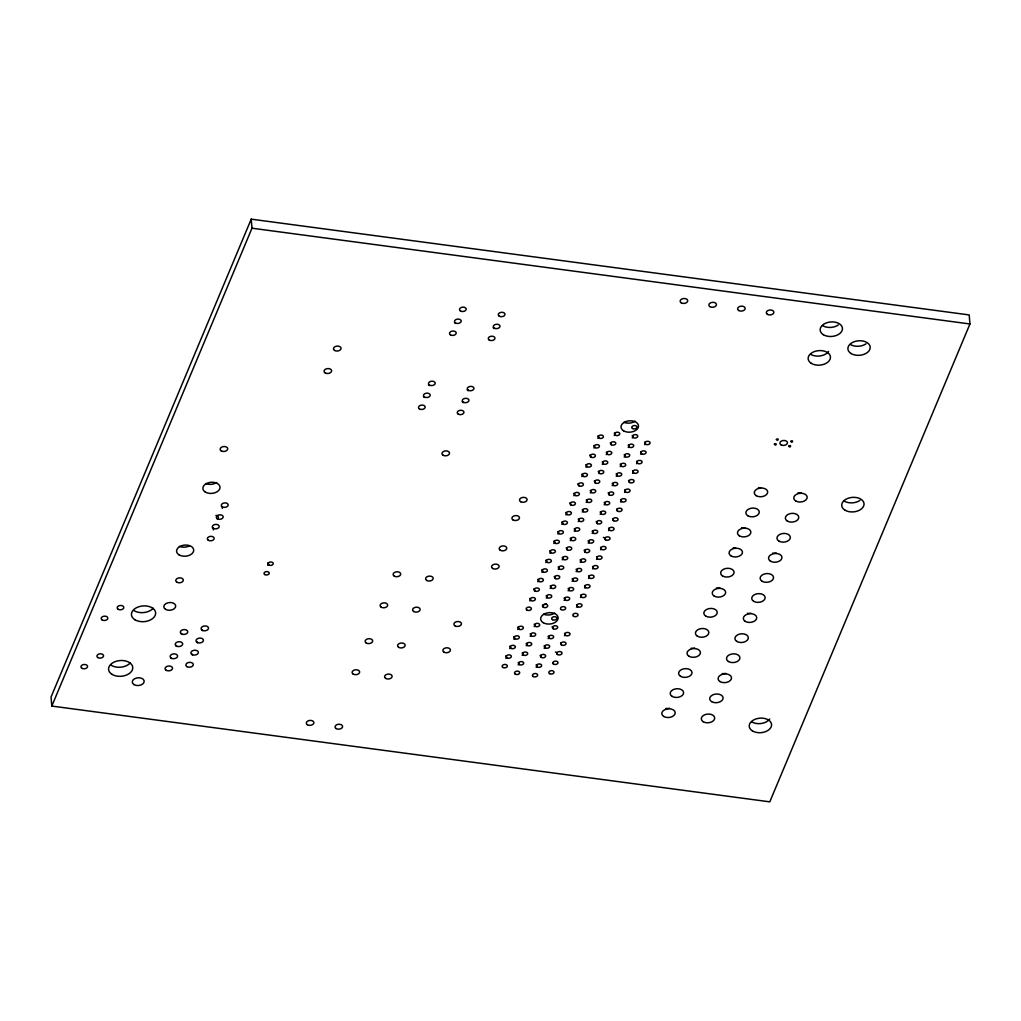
<?xml version="1.0" encoding="UTF-8"?>
<svg xmlns="http://www.w3.org/2000/svg" width="1021" height="1021" viewBox="0 0 1021 1021"><rect width="100%" height="100%" fill="white"/><g stroke="black" fill="none" stroke-linecap="round" stroke-linejoin="round"><path stroke-width="1.5" d="M251.217 219.158L51.05 697.024L51.816 706.073L769.783 801.842L969.95 323.976L969.184 314.927L251.217 219.158L251.983 228.206L51.816 706.073M251.983 228.206L969.95 323.976M859.95 500.418A11.205 7.275 -4.8 0 1 844.137 501.069M769.732 719.014A11.205 7.275 -4.8 0 1 751.66 721.847M554.76 613.085A8.781 5.705 -4.8 0 1 543.529 614.183M542.508 605.517A8.781 5.705 -4.8 0 1 546.452 603.87M635.139 421.214A8.781 5.705 -4.8 0 1 623.895 422.324M130.318 662.871A12.137 7.887 -4.8 0 1 111.238 665.296M153.201 608.248A12.137 7.887 -4.8 0 1 134.121 610.686M267.744 562.928A2.616 1.697 -4.8 0 1 267.706 565.34M725.714 673.388A6.726 4.365 -4.8 0 1 722.243 673.528M750.933 613.174A6.726 4.365 -4.8 0 1 747.461 613.315M776.164 552.961A6.726 4.365 -4.8 0 1 772.693 553.101M801.383 492.747A6.726 4.365 -4.8 0 1 797.912 492.901M669.419 708.255A6.726 4.365 -4.8 0 1 665.947 708.408M694.637 648.041A6.726 4.365 -4.8 0 1 691.166 648.195M719.856 587.841A6.726 4.365 -4.8 0 1 716.385 587.981M735.528 547.869A6.726 4.365 -4.8 0 1 733.206 547.843M745.075 527.627A6.726 4.365 -4.8 0 1 741.603 527.768M760.747 487.668A6.726 4.365 -4.8 0 1 758.424 487.63M838.369 324.972A11.193 7.275 -4.8 0 1 822.569 325.635M866.102 343.809A11.193 7.275 -4.8 0 1 850.302 344.473M828.618 351.466A11.193 7.275 -4.8 0 1 810.559 354.3M221.442 506.327A3.433 2.233 -4.8 0 1 222.297 508.445M215.916 515.363A3.433 2.233 -4.8 0 1 217.396 519.051M216.682 482.499A8.589 5.577 -4.8 0 1 205.693 483.584M189.242 545.954A8.589 5.577 -4.8 0 1 179.39 546.375M212.432 527.831A3.433 2.233 -4.8 0 1 213.287 529.95M493.258 327.677A3.357 2.182 -4.8 0 1 494.113 328.622M454.498 322.508A3.357 2.182 -4.8 0 1 455.34 323.453M462.232 401.751A3.357 2.182 -4.8 0 1 463.087 402.695M467.235 389.805A3.357 2.182 -4.8 0 1 468.09 390.749M423.473 396.582A3.357 2.182 -4.8 0 1 424.315 397.526M428.475 384.636A3.357 2.182 -4.8 0 1 429.318 385.581M536.153 664.888A2.616 1.697 -4.8 0 1 536.114 667.3M553.178 662.757A2.616 1.697 -4.8 0 1 553.165 663.637M540.16 655.329A2.616 1.697 -4.8 0 1 540.811 656.95M555.36 652.074A2.616 1.697 -4.8 0 1 557.172 654.078M544.155 645.77A2.616 1.697 -4.8 0 1 544.129 648.182M560.516 642.911A2.616 1.697 -4.8 0 1 561.167 644.532M548.162 636.211A2.616 1.697 -4.8 0 1 548.124 638.623M564.524 633.352A2.616 1.697 -4.8 0 1 564.485 635.764M552.17 626.664A2.616 1.697 -4.8 0 1 552.82 628.272M576.533 604.674A2.616 1.697 -4.8 0 1 576.495 607.087M564.179 597.987A2.616 1.697 -4.8 0 1 564.141 600.399M580.541 595.128A2.616 1.697 -4.8 0 1 580.502 597.527M568.187 588.428A2.616 1.697 -4.8 0 1 568.148 590.84M584.548 585.569A2.616 1.697 -4.8 0 1 584.51 587.968M572.181 578.869A2.616 1.697 -4.8 0 1 572.143 581.281M588.543 576.01A2.616 1.697 -4.8 0 1 588.504 578.409M576.189 569.31A2.616 1.697 -4.8 0 1 576.15 571.722M592.55 566.451A2.616 1.697 -4.8 0 1 592.512 568.863M580.196 559.75A2.616 1.697 -4.8 0 1 580.158 562.163M596.558 556.892A2.616 1.697 -4.8 0 1 596.519 559.304M584.191 550.204A2.616 1.697 -4.8 0 1 584.842 551.812M600.552 547.333A2.616 1.697 -4.8 0 1 600.514 549.745M588.198 540.645A2.616 1.697 -4.8 0 1 588.16 543.044M603.398 537.391A2.616 1.697 -4.8 0 1 605.211 539.394M592.206 531.086A2.616 1.697 -4.8 0 1 592.167 533.498M608.567 528.227A2.616 1.697 -4.8 0 1 608.529 530.626M596.2 521.527A2.616 1.697 -4.8 0 1 596.851 523.148M612.562 518.668A2.616 1.697 -4.8 0 1 613.213 520.276M600.208 511.968A2.616 1.697 -4.8 0 1 600.169 514.38M616.569 509.109A2.616 1.697 -4.8 0 1 617.22 510.717M604.215 502.409A2.616 1.697 -4.8 0 1 604.177 504.821M620.577 499.55A2.616 1.697 -4.8 0 1 620.538 501.962M608.21 492.849A2.616 1.697 -4.8 0 1 608.861 494.47M624.571 489.991A2.616 1.697 -4.8 0 1 624.533 492.403M612.217 483.303A2.616 1.697 -4.8 0 1 612.179 485.702M628.579 480.432A2.616 1.697 -4.8 0 1 629.23 482.052M616.225 473.744A2.616 1.697 -4.8 0 1 616.186 476.143M632.586 470.872A2.616 1.697 -4.8 0 1 632.548 473.285M620.219 464.185A2.616 1.697 -4.8 0 1 620.194 466.584M636.581 461.313A2.616 1.697 -4.8 0 1 636.555 463.725M624.227 454.626A2.616 1.697 -4.8 0 1 624.188 457.038M640.588 451.767A2.616 1.697 -4.8 0 1 640.55 454.166M628.234 445.067A2.616 1.697 -4.8 0 1 628.196 447.479M644.596 442.208A2.616 1.697 -4.8 0 1 644.557 444.607M632.241 435.508A2.616 1.697 -4.8 0 1 632.203 437.92M518.209 662.489A2.616 1.697 -4.8 0 1 518.17 664.901M505.842 655.801A2.616 1.697 -4.8 0 1 505.803 658.213M522.203 652.942A2.616 1.697 -4.8 0 1 522.165 655.342M509.849 646.242A2.616 1.697 -4.8 0 1 509.811 648.654M526.211 643.383A2.616 1.697 -4.8 0 1 526.172 645.783M513.857 636.683A2.616 1.697 -4.8 0 1 513.818 639.095M530.218 633.824A2.616 1.697 -4.8 0 1 530.18 636.223M517.851 627.124A2.616 1.697 -4.8 0 1 517.826 629.536M534.213 624.265A2.616 1.697 -4.8 0 1 534.187 626.677M529.873 598.459A2.616 1.697 -4.8 0 1 529.835 600.859M546.222 595.588A2.616 1.697 -4.8 0 1 546.197 598M533.868 588.9A2.616 1.697 -4.8 0 1 534.519 590.508M550.23 586.028A2.616 1.697 -4.8 0 1 550.191 588.441M537.876 579.341A2.616 1.697 -4.8 0 1 537.837 581.753M554.237 576.482A2.616 1.697 -4.8 0 1 554.888 578.09M541.883 569.782A2.616 1.697 -4.8 0 1 541.845 572.194M558.245 566.923A2.616 1.697 -4.8 0 1 558.206 569.322M545.878 560.223A2.616 1.697 -4.8 0 1 545.839 562.635M562.239 557.364A2.616 1.697 -4.8 0 1 562.201 559.776M549.885 550.664A2.616 1.697 -4.8 0 1 549.847 553.076M566.247 547.805A2.616 1.697 -4.8 0 1 566.897 549.426M553.893 541.104A2.616 1.697 -4.8 0 1 553.854 543.517M570.254 538.246A2.616 1.697 -4.8 0 1 570.216 540.658M557.887 531.558A2.616 1.697 -4.8 0 1 557.849 533.957M574.249 528.687A2.616 1.697 -4.8 0 1 574.21 531.099M561.895 521.999A2.616 1.697 -4.8 0 1 561.856 524.398M578.256 519.127A2.616 1.697 -4.8 0 1 578.218 521.54M565.902 512.44A2.616 1.697 -4.8 0 1 565.864 514.852M582.264 509.581A2.616 1.697 -4.8 0 1 582.225 511.98M569.897 502.881A2.616 1.697 -4.8 0 1 570.548 504.502M586.258 500.022A2.616 1.697 -4.8 0 1 586.22 502.421M573.904 493.322A2.616 1.697 -4.8 0 1 573.866 495.734M590.266 490.463A2.616 1.697 -4.8 0 1 590.227 492.862M577.912 483.763A2.616 1.697 -4.8 0 1 578.562 485.383M594.273 480.904A2.616 1.697 -4.8 0 1 594.924 482.525M581.906 474.203A2.616 1.697 -4.8 0 1 581.868 476.616M598.268 471.345A2.616 1.697 -4.8 0 1 598.919 472.965M585.914 464.657A2.616 1.697 -4.8 0 1 585.875 467.056M602.275 461.786A2.616 1.697 -4.8 0 1 602.237 464.198M589.921 455.098A2.616 1.697 -4.8 0 1 590.572 456.706M606.283 452.226A2.616 1.697 -4.8 0 1 606.244 454.639M593.916 445.539A2.616 1.697 -4.8 0 1 593.89 447.938M610.277 442.667A2.616 1.697 -4.8 0 1 610.928 444.288M597.923 435.98A2.616 1.697 -4.8 0 1 597.885 438.392M614.285 433.121A2.616 1.697 -4.8 0 1 614.246 435.52M170.686 657.537A3.739 2.425 -4.8 0 1 171.63 658.583M191.463 653.899A3.739 2.425 -4.8 0 1 192.42 654.946M175.778 645.4A3.739 2.425 -4.8 0 1 176.722 646.446M196.555 641.762A3.739 2.425 -4.8 0 1 197.5 642.809M180.857 633.262A3.739 2.425 -4.8 0 1 181.802 634.309M201.635 629.625A3.739 2.425 -4.8 0 1 202.579 630.672M774.39 444.224C776.011 447.07 777.555 441.953 774.39 444.224M776.394 439.438C778.015 442.284 779.559 437.179 776.394 439.438M788.761 446.139C790.369 448.985 791.926 443.88 788.761 446.139M790.752 441.353C792.373 444.199 793.917 439.094 790.752 441.353M552.45 619.658A2.616 1.697 -4.8 0 0 556.815 618.713A2.616 1.697 -4.8 0 0 553.663 616.761A2.616 1.697 -4.8 0 0 552.45 619.658M632.51 428.514A2.616 1.697 -4.8 0 0 636.887 427.569A2.616 1.697 -4.8 0 0 633.722 425.617A2.616 1.697 -4.8 0 0 632.51 428.514M844.903 510.13A11.205 7.275 -4.8 0 0 863.651 506.071A11.205 7.275 -4.8 0 0 850.097 497.712A11.205 7.275 -4.8 0 0 844.903 510.13M752.413 730.908A11.205 7.275 -4.8 0 0 771.174 726.85A11.205 7.275 -4.8 0 0 757.62 718.49A11.205 7.275 -4.8 0 0 752.413 730.908M543.146 622.657A8.781 5.705 -4.8 0 0 557.836 619.479A8.781 5.705 -4.8 0 0 547.218 612.932A8.781 5.705 -4.8 0 0 543.146 622.657M623.512 430.785A8.781 5.705 -4.8 0 0 638.202 427.62A8.781 5.705 -4.8 0 0 627.583 421.06A8.781 5.705 -4.8 0 0 623.512 430.785M112.004 674.358A12.137 7.887 -4.8 0 0 132.322 669.967A12.137 7.887 -4.8 0 0 117.632 660.906A12.137 7.887 -4.8 0 0 112.004 674.358M134.887 619.734A12.137 7.887 -4.8 0 0 155.205 615.344A12.137 7.887 -4.8 0 0 140.515 606.283A12.137 7.887 -4.8 0 0 134.887 619.734M268.778 564.996A2.616 1.697 -4.8 0 0 273.156 564.051A2.616 1.697 -4.8 0 0 269.991 562.099A2.616 1.697 -4.8 0 0 268.778 564.996M264.771 574.555A2.616 1.697 -4.8 0 0 269.148 573.611A2.616 1.697 -4.8 0 0 265.983 571.658A2.616 1.697 -4.8 0 0 264.771 574.555M176.837 582.174A3.79 2.463 -4.8 0 0 183.18 580.809A3.79 2.463 -4.8 0 0 178.598 577.975A3.79 2.463 -4.8 0 0 176.837 582.174M221.225 450.861A3.79 2.463 -4.8 0 0 227.581 449.482A3.79 2.463 -4.8 0 0 222.986 446.649A3.79 2.463 -4.8 0 0 221.225 450.861M443.037 455.213A3.79 2.463 -4.8 0 0 449.393 453.847A3.79 2.463 -4.8 0 0 444.799 451.014A3.79 2.463 -4.8 0 0 443.037 455.213M443.944 652.125A3.79 2.463 -4.8 0 0 450.299 650.747A3.79 2.463 -4.8 0 0 445.705 647.914A3.79 2.463 -4.8 0 0 443.944 652.125M454.958 625.835A3.79 2.463 -4.8 0 0 461.313 624.469A3.79 2.463 -4.8 0 0 456.719 621.636A3.79 2.463 -4.8 0 0 454.958 625.835M334.556 350.433A3.79 2.463 -4.8 0 0 340.912 349.054A3.79 2.463 -4.8 0 0 336.317 346.221A3.79 2.463 -4.8 0 0 334.556 350.433M325.15 372.895A3.79 2.463 -4.8 0 0 331.493 371.516A3.79 2.463 -4.8 0 0 326.911 368.683A3.79 2.463 -4.8 0 0 325.15 372.895M767.384 314.315A3.79 2.463 -4.8 0 0 773.739 312.937A3.79 2.463 -4.8 0 0 769.145 310.116A3.79 2.463 -4.8 0 0 767.384 314.315M738.668 310.486A3.79 2.463 -4.8 0 0 745.024 309.108A3.79 2.463 -4.8 0 0 740.429 306.274A3.79 2.463 -4.8 0 0 738.668 310.486M709.952 306.657A3.79 2.463 -4.8 0 0 716.308 305.279A3.79 2.463 -4.8 0 0 711.714 302.446A3.79 2.463 -4.8 0 0 709.952 306.657M681.237 302.829A3.79 2.463 -4.8 0 0 687.58 301.45A3.79 2.463 -4.8 0 0 682.998 298.617A3.79 2.463 -4.8 0 0 681.237 302.829M336.126 728.56A3.79 2.463 -4.8 0 0 342.469 727.194A3.79 2.463 -4.8 0 0 337.887 724.361A3.79 2.463 -4.8 0 0 336.126 728.56M307.398 724.731A3.79 2.463 -4.8 0 0 313.753 723.353A3.79 2.463 -4.8 0 0 309.159 720.52A3.79 2.463 -4.8 0 0 307.398 724.731M492.645 568.455A3.79 2.463 -4.8 0 0 498.988 567.076A3.79 2.463 -4.8 0 0 494.406 564.243A3.79 2.463 -4.8 0 0 492.645 568.455M500.264 550.242A3.79 2.463 -4.8 0 0 506.62 548.877A3.79 2.463 -4.8 0 0 502.026 546.044A3.79 2.463 -4.8 0 0 500.264 550.242M520.608 501.694A3.79 2.463 -4.8 0 0 526.951 500.316A3.79 2.463 -4.8 0 0 522.369 497.482A3.79 2.463 -4.8 0 0 520.608 501.694M512.976 519.893A3.79 2.463 -4.8 0 0 519.332 518.528A3.79 2.463 -4.8 0 0 514.737 515.694A3.79 2.463 -4.8 0 0 512.976 519.893M703.201 721.719A6.726 4.365 -4.8 0 0 714.458 719.282A6.726 4.365 -4.8 0 0 706.328 714.266A6.726 4.365 -4.8 0 0 703.201 721.719M711.611 701.644A6.726 4.365 -4.8 0 0 722.855 699.219A6.726 4.365 -4.8 0 0 714.726 694.203A6.726 4.365 -4.8 0 0 711.611 701.644M720.022 681.581A6.726 4.365 -4.8 0 0 731.266 679.144A6.726 4.365 -4.8 0 0 723.136 674.128A6.726 4.365 -4.8 0 0 720.022 681.581M728.42 661.506A6.726 4.365 -4.8 0 0 739.676 659.081A6.726 4.365 -4.8 0 0 731.547 654.053A6.726 4.365 -4.8 0 0 728.42 661.506M736.83 641.43A6.726 4.365 -4.8 0 0 748.087 639.006A6.726 4.365 -4.8 0 0 739.944 633.99A6.726 4.365 -4.8 0 0 736.83 641.43M745.241 621.368A6.726 4.365 -4.8 0 0 756.484 618.93A6.726 4.365 -4.8 0 0 748.355 613.915A6.726 4.365 -4.8 0 0 745.241 621.368M753.638 601.292A6.726 4.365 -4.8 0 0 764.895 598.868A6.726 4.365 -4.8 0 0 756.765 593.852A6.726 4.365 -4.8 0 0 753.638 601.292M762.049 581.23A6.726 4.365 -4.8 0 0 773.305 578.792A6.726 4.365 -4.8 0 0 765.176 573.776A6.726 4.365 -4.8 0 0 762.049 581.23M770.459 561.154A6.726 4.365 -4.8 0 0 781.716 558.717A6.726 4.365 -4.8 0 0 773.573 553.701A6.726 4.365 -4.8 0 0 770.459 561.154M778.87 541.079A6.726 4.365 -4.8 0 0 790.114 538.654A6.726 4.365 -4.8 0 0 781.984 533.638A6.726 4.365 -4.8 0 0 778.87 541.079M787.268 521.016A6.726 4.365 -4.8 0 0 798.524 518.579A6.726 4.365 -4.8 0 0 790.394 513.563A6.726 4.365 -4.8 0 0 787.268 521.016M795.678 500.941A6.726 4.365 -4.8 0 0 806.935 498.516A6.726 4.365 -4.8 0 0 798.805 493.488A6.726 4.365 -4.8 0 0 795.678 500.941M663.714 716.448A6.726 4.365 -4.8 0 0 674.97 714.024A6.726 4.365 -4.8 0 0 666.828 709.008A6.726 4.365 -4.8 0 0 663.714 716.448M672.124 696.386A6.726 4.365 -4.8 0 0 683.368 693.948A6.726 4.365 -4.8 0 0 675.238 688.933A6.726 4.365 -4.8 0 0 672.124 696.386M680.522 676.31A6.726 4.365 -4.8 0 0 691.779 673.873A6.726 4.365 -4.8 0 0 683.649 668.857A6.726 4.365 -4.8 0 0 680.522 676.31M688.933 656.235A6.726 4.365 -4.8 0 0 700.189 653.81A6.726 4.365 -4.8 0 0 692.059 648.794A6.726 4.365 -4.8 0 0 688.933 656.235M697.343 636.172A6.726 4.365 -4.8 0 0 708.6 633.735A6.726 4.365 -4.8 0 0 700.457 628.719A6.726 4.365 -4.8 0 0 697.343 636.172M705.753 616.097A6.726 4.365 -4.8 0 0 716.997 613.672A6.726 4.365 -4.8 0 0 708.868 608.644A6.726 4.365 -4.8 0 0 705.753 616.097M714.151 596.034A6.726 4.365 -4.8 0 0 725.408 593.597A6.726 4.365 -4.8 0 0 717.278 588.581A6.726 4.365 -4.8 0 0 714.151 596.034M722.562 575.959A6.726 4.365 -4.8 0 0 733.818 573.521A6.726 4.365 -4.8 0 0 725.689 568.506A6.726 4.365 -4.8 0 0 722.562 575.959M730.972 555.883A6.726 4.365 -4.8 0 0 742.229 553.459A6.726 4.365 -4.8 0 0 734.086 548.443A6.726 4.365 -4.8 0 0 730.972 555.883M739.383 535.821A6.726 4.365 -4.8 0 0 750.626 533.383A6.726 4.365 -4.8 0 0 742.497 528.368A6.726 4.365 -4.8 0 0 739.383 535.821M747.78 515.745A6.726 4.365 -4.8 0 0 759.037 513.308A6.726 4.365 -4.8 0 0 750.907 508.292A6.726 4.365 -4.8 0 0 747.78 515.745M756.191 495.67A6.726 4.365 -4.8 0 0 767.447 493.245A6.726 4.365 -4.8 0 0 759.318 488.229A6.726 4.365 -4.8 0 0 756.191 495.67M823.322 334.684A11.193 7.275 -4.8 0 0 842.07 330.638A11.193 7.275 -4.8 0 0 828.529 322.279A11.193 7.275 -4.8 0 0 823.322 334.684M851.067 353.521A11.193 7.275 -4.8 0 0 869.815 349.476A11.193 7.275 -4.8 0 0 856.262 341.116A11.193 7.275 -4.8 0 0 851.067 353.521M811.312 363.361A11.193 7.275 -4.8 0 0 830.06 359.303A11.193 7.275 -4.8 0 0 816.519 350.956A11.193 7.275 -4.8 0 0 811.312 363.361M217.307 518.745A3.433 2.233 -4.8 0 0 223.063 517.507A3.433 2.233 -4.8 0 0 218.902 514.941A3.433 2.233 -4.8 0 0 217.307 518.745M213.3 528.304A3.433 2.233 -4.8 0 0 219.056 527.066A3.433 2.233 -4.8 0 0 214.895 524.5A3.433 2.233 -4.8 0 0 213.3 528.304M222.31 506.799A3.433 2.233 -4.8 0 0 228.066 505.561A3.433 2.233 -4.8 0 0 223.905 502.996A3.433 2.233 -4.8 0 0 222.31 506.799M205.323 492.058A8.589 5.577 -4.8 0 0 219.706 488.957A8.589 5.577 -4.8 0 0 209.318 482.537A8.589 5.577 -4.8 0 0 205.323 492.058M179.02 554.85A8.589 5.577 -4.8 0 0 193.403 551.748A8.589 5.577 -4.8 0 0 183.014 545.329A8.589 5.577 -4.8 0 0 179.02 554.85M208.297 540.249A3.433 2.233 -4.8 0 0 214.053 539.011A3.433 2.233 -4.8 0 0 209.892 536.446A3.433 2.233 -4.8 0 0 208.297 540.249M489.238 340.031A3.357 2.182 -4.8 0 0 494.853 338.819A3.357 2.182 -4.8 0 0 490.795 336.305A3.357 2.182 -4.8 0 0 489.238 340.031M494.241 328.086A3.357 2.182 -4.8 0 0 499.869 326.86A3.357 2.182 -4.8 0 0 495.798 324.359A3.357 2.182 -4.8 0 0 494.241 328.086M499.243 316.14A3.357 2.182 -4.8 0 0 504.872 314.915A3.357 2.182 -4.8 0 0 500.8 312.413A3.357 2.182 -4.8 0 0 499.243 316.14M450.465 334.862A3.357 2.182 -4.8 0 0 456.093 333.637A3.357 2.182 -4.8 0 0 452.022 331.136A3.357 2.182 -4.8 0 0 450.465 334.862M455.468 322.917A3.357 2.182 -4.8 0 0 461.096 321.692A3.357 2.182 -4.8 0 0 457.025 319.19A3.357 2.182 -4.8 0 0 455.468 322.917M460.471 310.958A3.357 2.182 -4.8 0 0 466.099 309.746A3.357 2.182 -4.8 0 0 462.028 307.244A3.357 2.182 -4.8 0 0 460.471 310.958M458.212 414.105A3.357 2.182 -4.8 0 0 463.828 412.88A3.357 2.182 -4.8 0 0 459.769 410.378A3.357 2.182 -4.8 0 0 458.212 414.105M463.215 402.146A3.357 2.182 -4.8 0 0 468.843 400.934A3.357 2.182 -4.8 0 0 464.772 398.432A3.357 2.182 -4.8 0 0 463.215 402.146M468.218 390.201A3.357 2.182 -4.8 0 0 473.846 388.988A3.357 2.182 -4.8 0 0 469.775 386.487A3.357 2.182 -4.8 0 0 468.218 390.201M419.44 408.923A3.357 2.182 -4.8 0 0 425.068 407.711A3.357 2.182 -4.8 0 0 420.997 405.197A3.357 2.182 -4.8 0 0 419.44 408.923M424.442 396.978A3.357 2.182 -4.8 0 0 430.071 395.765A3.357 2.182 -4.8 0 0 425.999 393.251A3.357 2.182 -4.8 0 0 424.442 396.978M429.445 385.032A3.357 2.182 -4.8 0 0 435.074 383.819A3.357 2.182 -4.8 0 0 431.002 381.305A3.357 2.182 -4.8 0 0 429.445 385.032M385.644 678.403A3.79 2.463 -4.8 0 0 391.987 677.038A3.79 2.463 -4.8 0 0 387.406 674.205A3.79 2.463 -4.8 0 0 385.644 678.403M398.649 647.34A3.79 2.463 -4.8 0 0 405.005 645.961A3.79 2.463 -4.8 0 0 400.411 643.128A3.79 2.463 -4.8 0 0 398.649 647.34M353.177 674.077A3.79 2.463 -4.8 0 0 359.52 672.699A3.79 2.463 -4.8 0 0 354.938 669.878A3.79 2.463 -4.8 0 0 353.177 674.077M366.194 643A3.79 2.463 -4.8 0 0 372.537 641.635A3.79 2.463 -4.8 0 0 367.956 638.801A3.79 2.463 -4.8 0 0 366.194 643M413.658 611.502A3.79 2.463 -4.8 0 0 420.014 610.137A3.79 2.463 -4.8 0 0 415.419 607.304A3.79 2.463 -4.8 0 0 413.658 611.502M426.676 580.439A3.79 2.463 -4.8 0 0 433.032 579.06A3.79 2.463 -4.8 0 0 428.437 576.227A3.79 2.463 -4.8 0 0 426.676 580.439M381.203 607.176A3.79 2.463 -4.8 0 0 387.546 605.798A3.79 2.463 -4.8 0 0 382.964 602.964A3.79 2.463 -4.8 0 0 381.203 607.176M394.208 576.099A3.79 2.463 -4.8 0 0 400.564 574.734A3.79 2.463 -4.8 0 0 395.969 571.9A3.79 2.463 -4.8 0 0 394.208 576.099M533.192 676.502A2.616 1.697 -4.8 0 0 537.569 675.557A2.616 1.697 -4.8 0 0 534.404 673.605A2.616 1.697 -4.8 0 0 533.192 676.502M549.553 673.643A2.616 1.697 -4.8 0 0 553.931 672.699A2.616 1.697 -4.8 0 0 550.766 670.746A2.616 1.697 -4.8 0 0 549.553 673.643M537.186 666.943A2.616 1.697 -4.8 0 0 541.564 665.998A2.616 1.697 -4.8 0 0 538.399 664.046A2.616 1.697 -4.8 0 0 537.186 666.943M553.548 664.084A2.616 1.697 -4.8 0 0 557.925 663.14A2.616 1.697 -4.8 0 0 554.76 661.187A2.616 1.697 -4.8 0 0 553.548 664.084M541.194 657.384A2.616 1.697 -4.8 0 0 545.571 656.439A2.616 1.697 -4.8 0 0 542.406 654.487A2.616 1.697 -4.8 0 0 541.194 657.384M557.555 654.525A2.616 1.697 -4.8 0 0 561.933 653.58A2.616 1.697 -4.8 0 0 558.768 651.628A2.616 1.697 -4.8 0 0 557.555 654.525M545.201 647.837A2.616 1.697 -4.8 0 0 549.579 646.893A2.616 1.697 -4.8 0 0 546.414 644.94A2.616 1.697 -4.8 0 0 545.201 647.837M561.563 644.966A2.616 1.697 -4.8 0 0 565.94 644.021A2.616 1.697 -4.8 0 0 562.775 642.069A2.616 1.697 -4.8 0 0 561.563 644.966M549.196 638.278A2.616 1.697 -4.8 0 0 553.573 637.334A2.616 1.697 -4.8 0 0 550.421 635.381A2.616 1.697 -4.8 0 0 549.196 638.278M565.557 635.407A2.616 1.697 -4.8 0 0 569.935 634.462A2.616 1.697 -4.8 0 0 566.77 632.51A2.616 1.697 -4.8 0 0 565.557 635.407M553.203 628.719A2.616 1.697 -4.8 0 0 557.581 627.775A2.616 1.697 -4.8 0 0 554.416 625.822A2.616 1.697 -4.8 0 0 553.203 628.719M573.572 616.301A2.616 1.697 -4.8 0 0 577.95 615.357A2.616 1.697 -4.8 0 0 574.785 613.404A2.616 1.697 -4.8 0 0 573.572 616.301M561.205 609.601A2.616 1.697 -4.8 0 0 565.583 608.656A2.616 1.697 -4.8 0 0 562.431 606.704A2.616 1.697 -4.8 0 0 561.205 609.601M577.567 606.742A2.616 1.697 -4.8 0 0 581.944 605.798A2.616 1.697 -4.8 0 0 578.792 603.845A2.616 1.697 -4.8 0 0 577.567 606.742M565.213 600.042A2.616 1.697 -4.8 0 0 569.59 599.097A2.616 1.697 -4.8 0 0 566.425 597.145A2.616 1.697 -4.8 0 0 565.213 600.042M581.574 597.183A2.616 1.697 -4.8 0 0 585.952 596.238A2.616 1.697 -4.8 0 0 582.787 594.286A2.616 1.697 -4.8 0 0 581.574 597.183M569.22 590.483A2.616 1.697 -4.8 0 0 573.598 589.538A2.616 1.697 -4.8 0 0 570.433 587.586A2.616 1.697 -4.8 0 0 569.22 590.483M585.582 587.624A2.616 1.697 -4.8 0 0 589.959 586.679A2.616 1.697 -4.8 0 0 586.794 584.727A2.616 1.697 -4.8 0 0 585.582 587.624M573.228 580.936A2.616 1.697 -4.8 0 0 577.592 579.979A2.616 1.697 -4.8 0 0 574.44 578.039A2.616 1.697 -4.8 0 0 573.228 580.936M589.589 578.065A2.616 1.697 -4.8 0 0 593.954 577.12A2.616 1.697 -4.8 0 0 590.802 575.168A2.616 1.697 -4.8 0 0 589.589 578.065M577.222 571.377A2.616 1.697 -4.8 0 0 581.6 570.433A2.616 1.697 -4.8 0 0 578.435 568.48A2.616 1.697 -4.8 0 0 577.222 571.377M593.584 568.506A2.616 1.697 -4.8 0 0 597.961 567.561A2.616 1.697 -4.8 0 0 594.796 565.608A2.616 1.697 -4.8 0 0 593.584 568.506M581.23 561.818A2.616 1.697 -4.8 0 0 585.607 560.874A2.616 1.697 -4.8 0 0 582.442 558.921A2.616 1.697 -4.8 0 0 581.23 561.818M597.591 558.946A2.616 1.697 -4.8 0 0 601.969 558.002A2.616 1.697 -4.8 0 0 598.804 556.049A2.616 1.697 -4.8 0 0 597.591 558.946M585.237 552.259A2.616 1.697 -4.8 0 0 589.602 551.314A2.616 1.697 -4.8 0 0 586.45 549.362A2.616 1.697 -4.8 0 0 585.237 552.259M601.599 549.4A2.616 1.697 -4.8 0 0 605.964 548.456A2.616 1.697 -4.8 0 0 602.811 546.503A2.616 1.697 -4.8 0 0 601.599 549.4M589.232 542.7A2.616 1.697 -4.8 0 0 593.609 541.755A2.616 1.697 -4.8 0 0 590.444 539.803A2.616 1.697 -4.8 0 0 589.232 542.7M605.593 539.841A2.616 1.697 -4.8 0 0 609.971 538.897A2.616 1.697 -4.8 0 0 606.806 536.944A2.616 1.697 -4.8 0 0 605.593 539.841M593.239 533.141A2.616 1.697 -4.8 0 0 597.617 532.196A2.616 1.697 -4.8 0 0 594.452 530.244A2.616 1.697 -4.8 0 0 593.239 533.141M609.601 530.282A2.616 1.697 -4.8 0 0 613.978 529.337A2.616 1.697 -4.8 0 0 610.813 527.385A2.616 1.697 -4.8 0 0 609.601 530.282M597.247 523.582A2.616 1.697 -4.8 0 0 601.624 522.637A2.616 1.697 -4.8 0 0 598.459 520.684A2.616 1.697 -4.8 0 0 597.247 523.582M613.608 520.723A2.616 1.697 -4.8 0 0 617.973 519.778A2.616 1.697 -4.8 0 0 614.821 517.826A2.616 1.697 -4.8 0 0 613.608 520.723M601.241 514.022A2.616 1.697 -4.8 0 0 605.619 513.078A2.616 1.697 -4.8 0 0 602.454 511.138A2.616 1.697 -4.8 0 0 601.241 514.022M617.603 511.164A2.616 1.697 -4.8 0 0 621.98 510.219A2.616 1.697 -4.8 0 0 618.815 508.267A2.616 1.697 -4.8 0 0 617.603 511.164M605.249 504.476A2.616 1.697 -4.8 0 0 609.626 503.532A2.616 1.697 -4.8 0 0 606.461 501.579A2.616 1.697 -4.8 0 0 605.249 504.476M621.61 501.605A2.616 1.697 -4.8 0 0 625.988 500.66A2.616 1.697 -4.8 0 0 622.823 498.707A2.616 1.697 -4.8 0 0 621.61 501.605M609.256 494.917A2.616 1.697 -4.8 0 0 613.634 493.973A2.616 1.697 -4.8 0 0 610.469 492.02A2.616 1.697 -4.8 0 0 609.256 494.917M625.618 492.045A2.616 1.697 -4.8 0 0 629.995 491.101A2.616 1.697 -4.8 0 0 626.83 489.148A2.616 1.697 -4.8 0 0 625.618 492.045M613.251 485.358A2.616 1.697 -4.8 0 0 617.628 484.413A2.616 1.697 -4.8 0 0 614.463 482.461A2.616 1.697 -4.8 0 0 613.251 485.358M629.612 482.499A2.616 1.697 -4.8 0 0 633.99 481.542A2.616 1.697 -4.8 0 0 630.825 479.602A2.616 1.697 -4.8 0 0 629.612 482.499M617.258 475.799A2.616 1.697 -4.8 0 0 621.636 474.854A2.616 1.697 -4.8 0 0 618.471 472.902A2.616 1.697 -4.8 0 0 617.258 475.799M633.62 472.94A2.616 1.697 -4.8 0 0 637.997 471.996A2.616 1.697 -4.8 0 0 634.832 470.043A2.616 1.697 -4.8 0 0 633.62 472.94M621.266 466.24A2.616 1.697 -4.8 0 0 625.643 465.295A2.616 1.697 -4.8 0 0 622.478 463.343A2.616 1.697 -4.8 0 0 621.266 466.24M637.627 463.381A2.616 1.697 -4.8 0 0 642.005 462.436A2.616 1.697 -4.8 0 0 638.84 460.484A2.616 1.697 -4.8 0 0 637.627 463.381M625.26 456.681A2.616 1.697 -4.8 0 0 629.638 455.736A2.616 1.697 -4.8 0 0 626.486 453.783A2.616 1.697 -4.8 0 0 625.26 456.681M641.622 453.822A2.616 1.697 -4.8 0 0 645.999 452.877A2.616 1.697 -4.8 0 0 642.834 450.925A2.616 1.697 -4.8 0 0 641.622 453.822M629.268 447.121A2.616 1.697 -4.8 0 0 633.645 446.177A2.616 1.697 -4.8 0 0 630.48 444.224A2.616 1.697 -4.8 0 0 629.268 447.121M645.629 444.263A2.616 1.697 -4.8 0 0 650.007 443.318A2.616 1.697 -4.8 0 0 646.842 441.366A2.616 1.697 -4.8 0 0 645.629 444.263M633.275 437.575A2.616 1.697 -4.8 0 0 637.653 436.618A2.616 1.697 -4.8 0 0 634.488 434.678A2.616 1.697 -4.8 0 0 633.275 437.575M515.235 674.115A2.616 1.697 -4.8 0 0 519.612 673.171A2.616 1.697 -4.8 0 0 516.447 671.218A2.616 1.697 -4.8 0 0 515.235 674.115M502.881 667.415A2.616 1.697 -4.8 0 0 507.258 666.471A2.616 1.697 -4.8 0 0 504.093 664.518A2.616 1.697 -4.8 0 0 502.881 667.415M519.242 664.556A2.616 1.697 -4.8 0 0 523.62 663.612A2.616 1.697 -4.8 0 0 520.455 661.659A2.616 1.697 -4.8 0 0 519.242 664.556M506.888 657.856A2.616 1.697 -4.8 0 0 511.266 656.911A2.616 1.697 -4.8 0 0 508.101 654.959A2.616 1.697 -4.8 0 0 506.888 657.856M523.25 654.997A2.616 1.697 -4.8 0 0 527.627 654.053A2.616 1.697 -4.8 0 0 524.462 652.1A2.616 1.697 -4.8 0 0 523.25 654.997M510.883 648.297A2.616 1.697 -4.8 0 0 515.26 647.352A2.616 1.697 -4.8 0 0 512.095 645.4A2.616 1.697 -4.8 0 0 510.883 648.297M527.244 645.438A2.616 1.697 -4.8 0 0 531.622 644.493A2.616 1.697 -4.8 0 0 528.457 642.541A2.616 1.697 -4.8 0 0 527.244 645.438M514.89 638.738A2.616 1.697 -4.8 0 0 519.268 637.793A2.616 1.697 -4.8 0 0 516.103 635.853A2.616 1.697 -4.8 0 0 514.89 638.738M531.252 635.879A2.616 1.697 -4.8 0 0 535.629 634.934A2.616 1.697 -4.8 0 0 532.464 632.982A2.616 1.697 -4.8 0 0 531.252 635.879M518.898 629.191A2.616 1.697 -4.8 0 0 523.275 628.247A2.616 1.697 -4.8 0 0 520.11 626.294A2.616 1.697 -4.8 0 0 518.898 629.191M535.259 626.32A2.616 1.697 -4.8 0 0 539.637 625.375A2.616 1.697 -4.8 0 0 536.472 623.423A2.616 1.697 -4.8 0 0 535.259 626.32M526.9 610.073A2.616 1.697 -4.8 0 0 531.277 609.129A2.616 1.697 -4.8 0 0 528.112 607.176A2.616 1.697 -4.8 0 0 526.9 610.073M543.261 607.214A2.616 1.697 -4.8 0 0 547.639 606.257A2.616 1.697 -4.8 0 0 544.474 604.317A2.616 1.697 -4.8 0 0 543.261 607.214M530.907 600.514A2.616 1.697 -4.8 0 0 535.285 599.569A2.616 1.697 -4.8 0 0 532.12 597.617A2.616 1.697 -4.8 0 0 530.907 600.514M547.269 597.655A2.616 1.697 -4.8 0 0 551.646 596.711A2.616 1.697 -4.8 0 0 548.481 594.758A2.616 1.697 -4.8 0 0 547.269 597.655M534.902 590.955A2.616 1.697 -4.8 0 0 539.279 590.01A2.616 1.697 -4.8 0 0 536.127 588.058A2.616 1.697 -4.8 0 0 534.902 590.955M551.263 588.096A2.616 1.697 -4.8 0 0 555.641 587.152A2.616 1.697 -4.8 0 0 552.489 585.199A2.616 1.697 -4.8 0 0 551.263 588.096M538.909 581.396A2.616 1.697 -4.8 0 0 543.287 580.451A2.616 1.697 -4.8 0 0 540.122 578.499A2.616 1.697 -4.8 0 0 538.909 581.396M555.271 578.537A2.616 1.697 -4.8 0 0 559.648 577.592A2.616 1.697 -4.8 0 0 556.483 575.64A2.616 1.697 -4.8 0 0 555.271 578.537M542.917 571.837A2.616 1.697 -4.8 0 0 547.294 570.892A2.616 1.697 -4.8 0 0 544.129 568.939A2.616 1.697 -4.8 0 0 542.917 571.837M559.278 568.978A2.616 1.697 -4.8 0 0 563.656 568.033A2.616 1.697 -4.8 0 0 560.491 566.081A2.616 1.697 -4.8 0 0 559.278 568.978M546.924 562.29A2.616 1.697 -4.8 0 0 551.289 561.333A2.616 1.697 -4.8 0 0 548.137 559.393A2.616 1.697 -4.8 0 0 546.924 562.29M563.273 559.419A2.616 1.697 -4.8 0 0 567.65 558.474A2.616 1.697 -4.8 0 0 564.498 556.522A2.616 1.697 -4.8 0 0 563.273 559.419M550.919 552.731A2.616 1.697 -4.8 0 0 555.296 551.787A2.616 1.697 -4.8 0 0 552.131 549.834A2.616 1.697 -4.8 0 0 550.919 552.731M567.28 549.86A2.616 1.697 -4.8 0 0 571.658 548.915A2.616 1.697 -4.8 0 0 568.493 546.962A2.616 1.697 -4.8 0 0 567.28 549.86M554.926 543.172A2.616 1.697 -4.8 0 0 559.304 542.228A2.616 1.697 -4.8 0 0 556.139 540.275A2.616 1.697 -4.8 0 0 554.926 543.172M571.288 540.3A2.616 1.697 -4.8 0 0 575.665 539.356A2.616 1.697 -4.8 0 0 572.5 537.403A2.616 1.697 -4.8 0 0 571.288 540.3M558.934 533.613A2.616 1.697 -4.8 0 0 563.298 532.668A2.616 1.697 -4.8 0 0 560.146 530.716A2.616 1.697 -4.8 0 0 558.934 533.613M575.295 530.754A2.616 1.697 -4.8 0 0 579.66 529.81A2.616 1.697 -4.8 0 0 576.508 527.857A2.616 1.697 -4.8 0 0 575.295 530.754M562.928 524.054A2.616 1.697 -4.8 0 0 567.306 523.109A2.616 1.697 -4.8 0 0 564.141 521.157A2.616 1.697 -4.8 0 0 562.928 524.054M579.29 521.195A2.616 1.697 -4.8 0 0 583.667 520.251A2.616 1.697 -4.8 0 0 580.502 518.298A2.616 1.697 -4.8 0 0 579.29 521.195M566.936 514.495A2.616 1.697 -4.8 0 0 571.313 513.55A2.616 1.697 -4.8 0 0 568.148 511.598A2.616 1.697 -4.8 0 0 566.936 514.495M583.297 511.636A2.616 1.697 -4.8 0 0 587.675 510.691A2.616 1.697 -4.8 0 0 584.51 508.739A2.616 1.697 -4.8 0 0 583.297 511.636M570.943 504.936A2.616 1.697 -4.8 0 0 575.321 503.991A2.616 1.697 -4.8 0 0 572.156 502.038A2.616 1.697 -4.8 0 0 570.943 504.936M587.305 502.077A2.616 1.697 -4.8 0 0 591.67 501.132A2.616 1.697 -4.8 0 0 588.517 499.18A2.616 1.697 -4.8 0 0 587.305 502.077M574.938 495.389A2.616 1.697 -4.8 0 0 579.315 494.432A2.616 1.697 -4.8 0 0 576.15 492.492A2.616 1.697 -4.8 0 0 574.938 495.389M591.299 492.518A2.616 1.697 -4.8 0 0 595.677 491.573A2.616 1.697 -4.8 0 0 592.512 489.621A2.616 1.697 -4.8 0 0 591.299 492.518M578.945 485.83A2.616 1.697 -4.8 0 0 583.323 484.886A2.616 1.697 -4.8 0 0 580.158 482.933A2.616 1.697 -4.8 0 0 578.945 485.83M595.307 482.959A2.616 1.697 -4.8 0 0 599.684 482.014A2.616 1.697 -4.8 0 0 596.519 480.061A2.616 1.697 -4.8 0 0 595.307 482.959M582.953 476.271A2.616 1.697 -4.8 0 0 587.33 475.327A2.616 1.697 -4.8 0 0 584.165 473.374A2.616 1.697 -4.8 0 0 582.953 476.271M599.314 473.399A2.616 1.697 -4.8 0 0 603.692 472.455A2.616 1.697 -4.8 0 0 600.527 470.502A2.616 1.697 -4.8 0 0 599.314 473.399M586.947 466.712A2.616 1.697 -4.8 0 0 591.325 465.767A2.616 1.697 -4.8 0 0 588.16 463.815A2.616 1.697 -4.8 0 0 586.947 466.712M603.309 463.853A2.616 1.697 -4.8 0 0 607.686 462.896A2.616 1.697 -4.8 0 0 604.521 460.956A2.616 1.697 -4.8 0 0 603.309 463.853M590.955 457.153A2.616 1.697 -4.8 0 0 595.332 456.208A2.616 1.697 -4.8 0 0 592.167 454.256A2.616 1.697 -4.8 0 0 590.955 457.153M607.316 454.294A2.616 1.697 -4.8 0 0 611.694 453.35A2.616 1.697 -4.8 0 0 608.529 451.397A2.616 1.697 -4.8 0 0 607.316 454.294M594.962 447.594A2.616 1.697 -4.8 0 0 599.34 446.649A2.616 1.697 -4.8 0 0 596.175 444.697A2.616 1.697 -4.8 0 0 594.962 447.594M611.324 444.735A2.616 1.697 -4.8 0 0 615.701 443.79A2.616 1.697 -4.8 0 0 612.536 441.838A2.616 1.697 -4.8 0 0 611.324 444.735M598.957 438.035A2.616 1.697 -4.8 0 0 603.334 437.09A2.616 1.697 -4.8 0 0 600.182 435.137A2.616 1.697 -4.8 0 0 598.957 438.035M615.318 435.176A2.616 1.697 -4.8 0 0 619.696 434.231A2.616 1.697 -4.8 0 0 616.531 432.279A2.616 1.697 -4.8 0 0 615.318 435.176M166.129 670.248A3.739 2.425 -4.8 0 0 172.383 668.908A3.739 2.425 -4.8 0 0 167.865 666.113A3.739 2.425 -4.8 0 0 166.129 670.248M186.907 666.611A3.739 2.425 -4.8 0 0 193.16 665.271A3.739 2.425 -4.8 0 0 188.643 662.476A3.739 2.425 -4.8 0 0 186.907 666.611M171.209 658.111A3.739 2.425 -4.8 0 0 177.463 656.758A3.739 2.425 -4.8 0 0 172.945 653.976A3.739 2.425 -4.8 0 0 171.209 658.111M191.986 654.474A3.739 2.425 -4.8 0 0 198.24 653.134A3.739 2.425 -4.8 0 0 193.722 650.339A3.739 2.425 -4.8 0 0 191.986 654.474M176.288 645.974A3.739 2.425 -4.8 0 0 182.542 644.621A3.739 2.425 -4.8 0 0 178.024 641.839A3.739 2.425 -4.8 0 0 176.288 645.974M197.079 642.337A3.739 2.425 -4.8 0 0 203.319 640.984A3.739 2.425 -4.8 0 0 198.801 638.202A3.739 2.425 -4.8 0 0 197.079 642.337M181.381 633.837A3.739 2.425 -4.8 0 0 187.634 632.484A3.739 2.425 -4.8 0 0 183.116 629.702A3.739 2.425 -4.8 0 0 181.381 633.837M202.158 630.199A3.739 2.425 -4.8 0 0 208.412 628.847A3.739 2.425 -4.8 0 0 203.894 626.064A3.739 2.425 -4.8 0 0 202.158 630.199M118.117 609.269A3.318 2.157 -4.8 0 0 123.681 608.069A3.318 2.157 -4.8 0 0 119.661 605.581A3.318 2.157 -4.8 0 0 118.117 609.269M102.126 619.951A3.318 2.157 -4.8 0 0 107.69 618.752A3.318 2.157 -4.8 0 0 103.67 616.263A3.318 2.157 -4.8 0 0 102.126 619.951M97.876 657.575A3.318 2.157 -4.8 0 0 103.44 656.375A3.318 2.157 -4.8 0 0 99.42 653.899A3.318 2.157 -4.8 0 0 97.876 657.575M81.884 668.257A3.318 2.157 -4.8 0 0 87.449 667.058A3.318 2.157 -4.8 0 0 83.428 664.582A3.318 2.157 -4.8 0 0 81.884 668.257M133.968 684.581A5.973 3.88 -4.8 0 0 143.974 682.424A5.973 3.88 -4.8 0 0 136.737 677.957A5.973 3.88 -4.8 0 0 133.968 684.581M165.491 609.32A5.973 3.88 -4.8 0 0 175.497 607.15A5.973 3.88 -4.8 0 0 168.274 602.696A5.973 3.88 -4.8 0 0 165.491 609.32M780.963 444.786A3.79 2.463 -4.8 0 0 787.319 443.42A3.79 2.463 -4.8 0 0 782.724 440.587A3.79 2.463 -4.8 0 0 780.963 444.786"/></g></svg>
